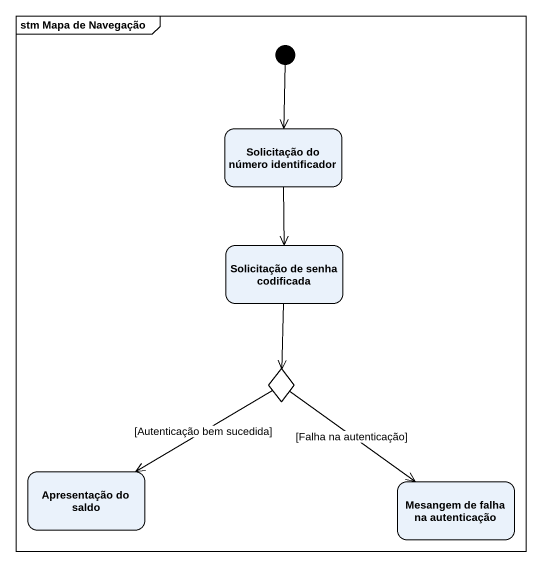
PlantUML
@startuml
mainframe stm Mapa de Navegação
hide empty description
state "Solicitação do número identificador" as Solicitação_do_número
state "Solicitação de senha codificada" as Solicitação_de_senha
state choice1 <<choice>>
state "Apresentação do saldo" as Apresentação_do_saldo
state "Mesangem de falha na autenticação" as Mesangem_de_falha_na
[*] --> Solicitação_do_número
Solicitação_do_número --> Solicitação_de_senha
Solicitação_de_senha --> choice1
choice1 -left-> Apresentação_do_saldo : [Autenticação bem sucedida]
choice1 --> Mesangem_de_falha_na : [Falha na autenticação]
@enduml
